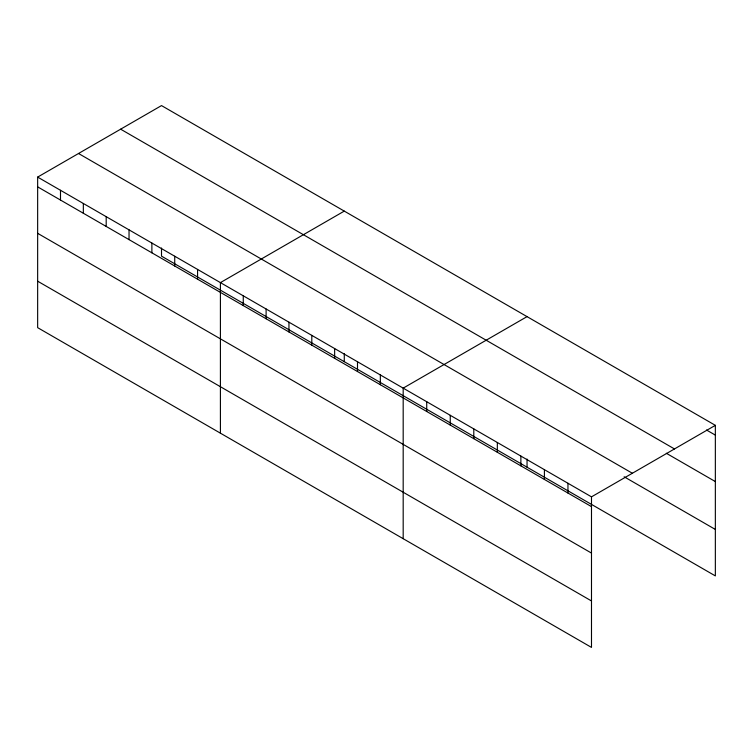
<?xml version="1.0" encoding="UTF-8"?>
<svg xmlns="http://www.w3.org/2000/svg" width="753" height="753" viewBox="0 0 753 753"><rect width="100%" height="100%" fill="white"/><g stroke="black" fill="none" stroke-linecap="round" stroke-linejoin="round"><path stroke-width="1.13" d="M161.509 248.019L161.509 256.152L715.35 575.904L715.35 425.341L161.509 105.589L37.65 177.096L37.65 327.659L591.491 647.411L591.491 496.848L37.65 177.096M344.281 211.104L220.413 282.62L220.413 433.182M527.044 316.627L403.184 388.134L403.184 538.696M591.491 496.848L715.35 425.341M706.521 430.019L715.35 435.112M120.64 129.187L674.472 448.939M666.311 453.259L715.35 481.572M78.528 153.499L632.36 473.251M624.143 476.781L715.35 529.444M37.65 186.866L591.491 506.628M37.65 233.326L591.491 553.088M37.65 281.198L591.491 600.95M567.95 483.266L567.95 493.036M544.41 469.674L544.41 479.445M527.044 459.057L527.044 467.189M520.878 456.083L520.878 465.853M497.338 442.491L497.338 452.271M473.797 428.909L473.797 438.679M450.256 415.317L450.256 425.087M426.725 401.726L426.725 411.496M380.34 374.947L380.34 384.717M357.496 361.76L357.496 371.53M344.281 353.534L344.281 361.666M334.643 348.564L334.643 358.334M311.798 335.377L311.798 345.147M288.954 322.19L288.954 331.96M266.11 308.994L266.11 318.773M243.266 295.807L243.266 305.577M197.568 269.423L197.568 279.203M174.724 256.236L174.724 266.007M151.88 243.05L151.88 252.82M129.036 229.853L129.036 239.633M106.192 216.666L106.192 226.437M83.338 203.479L83.338 213.25M60.494 190.283L60.494 200.063"/></g></svg>
